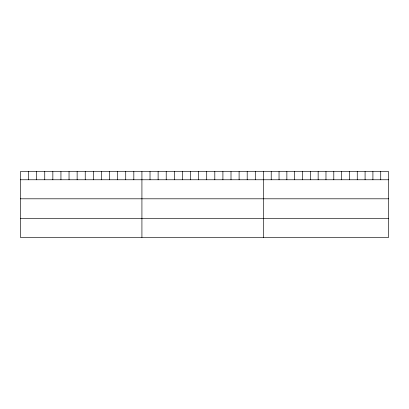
<?xml version="1.0" encoding="UTF-8"?>
<svg xmlns="http://www.w3.org/2000/svg" width="409" height="409" viewBox="0 0 409 409"><rect width="100%" height="100%" fill="white"/><g stroke="black" fill="none" stroke-linecap="round" stroke-linejoin="round"><path stroke-width="0.61" d="M388.55 179.766L388.55 237.465L20.45 237.465L20.45 171.535L388.55 171.535L388.55 179.766L20.45 179.766M20.45 198.805L388.55 198.805M20.45 218.426L388.55 218.426M380.728 171.535L380.728 179.766M372.906 171.535L372.906 179.766M365.084 171.535L365.084 179.766M357.261 171.535L357.261 179.766M349.439 171.535L349.439 179.766M341.617 171.535L341.617 179.766M333.795 171.535L333.795 179.766M325.973 171.535L325.973 179.766M318.151 171.535L318.151 179.766M310.329 171.535L310.329 179.766M302.507 171.535L302.507 179.766M294.684 171.535L294.684 179.766M286.862 171.535L286.862 179.766M279.04 171.535L279.04 179.766M271.218 171.535L271.218 179.766M263.396 171.535L263.396 237.465M255.298 171.535L255.298 179.766M247.2 171.535L247.2 179.766M239.101 171.535L239.101 179.766M231.003 171.535L231.003 179.766M222.905 171.535L222.905 179.766M214.807 171.535L214.807 179.766M206.709 171.535L206.709 179.766M198.61 171.535L198.61 179.766M190.512 171.535L190.512 179.766M182.414 171.535L182.414 179.766M174.316 171.535L174.316 179.766M166.218 171.535L166.218 179.766M158.119 171.535L158.119 179.766M150.021 171.535L150.021 179.766M141.923 171.535L141.923 237.465M133.825 171.535L133.825 179.766M125.727 171.535L125.727 179.766M117.628 171.535L117.628 179.766M109.53 171.535L109.53 179.766M101.432 171.535L101.432 179.766M93.334 171.535L93.334 179.766M85.236 171.535L85.236 179.766M77.137 171.535L77.137 179.766M69.039 171.535L69.039 179.766M60.941 171.535L60.941 179.766M52.843 171.535L52.843 179.766M44.745 171.535L44.745 179.766M36.646 171.535L36.646 179.766M28.548 171.535L28.548 179.766"/></g></svg>
